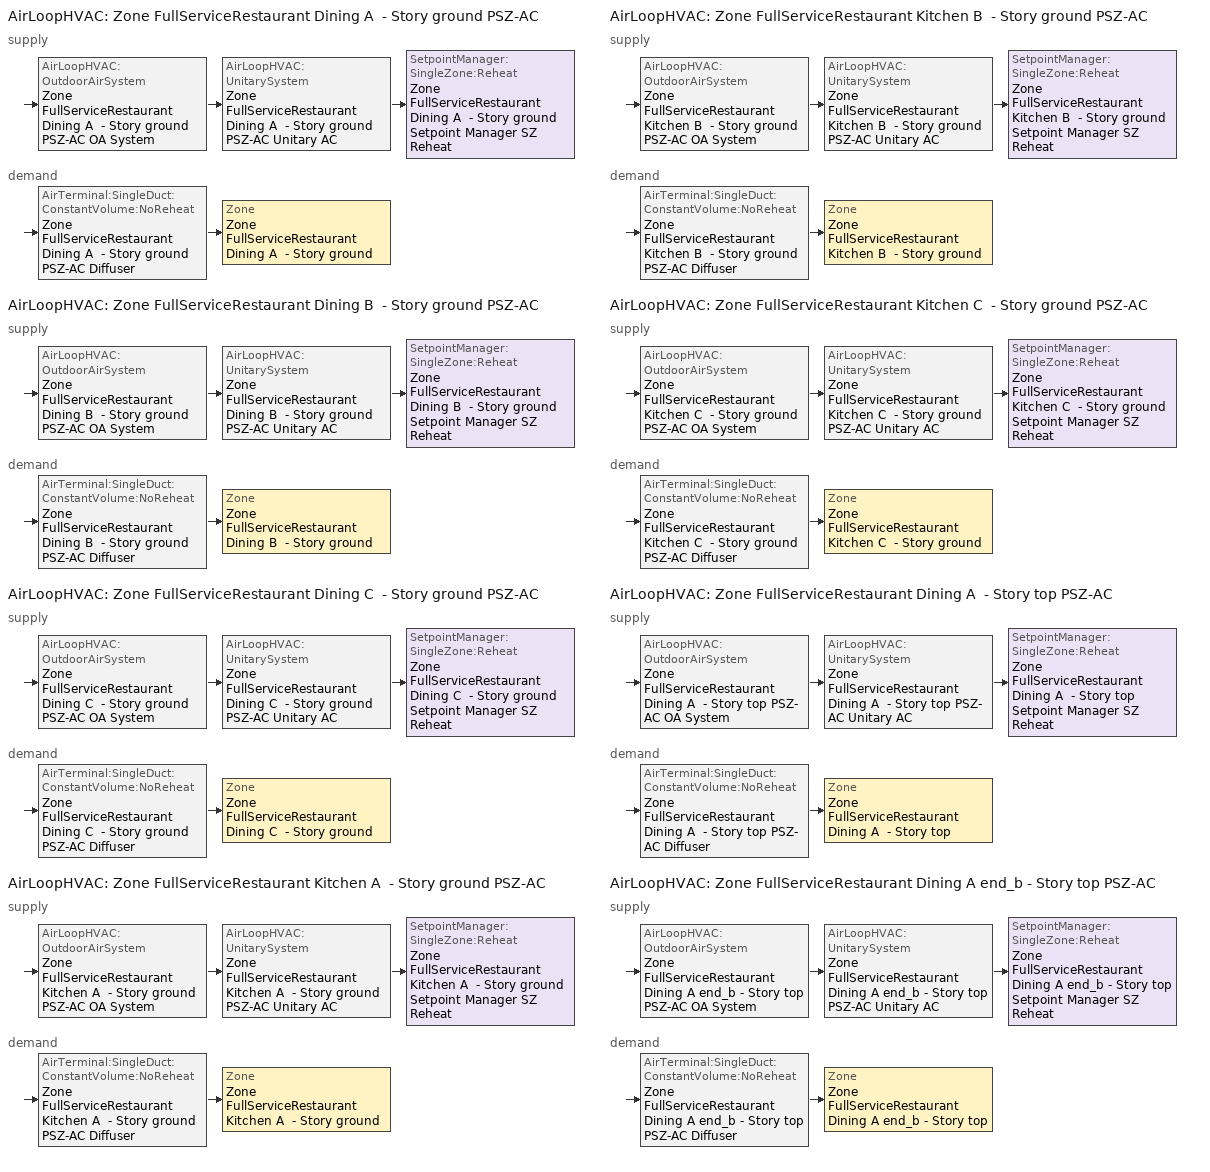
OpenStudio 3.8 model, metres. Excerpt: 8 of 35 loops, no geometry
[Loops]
AirLoopHVAC 'Zone FullServiceRestaurant Dining A  - Story ground PSZ-AC'
 supply: AirLoopHVAC:OutdoorAirSystem 'Zone FullServiceRestaurant Dining A  - Story ground PSZ-AC OA System' > AirLoopHVAC:UnitarySystem 'Zone FullServiceRestaurant Dining A  - Story ground PSZ-AC Unitary AC' > SetpointManager:SingleZone:Reheat 'Zone FullServiceRestaurant Dining A  - Story ground Setpoint Manager SZ Reheat'
 demand: AirTerminal:SingleDuct:ConstantVolume:NoReheat 'Zone FullServiceRestaurant Dining A  - Story ground PSZ-AC Diffuser' > Zone 'Zone FullServiceRestaurant Dining A  - Story ground'
AirLoopHVAC 'Zone FullServiceRestaurant Dining B  - Story ground PSZ-AC'
 supply: AirLoopHVAC:OutdoorAirSystem 'Zone FullServiceRestaurant Dining B  - Story ground PSZ-AC OA System' > AirLoopHVAC:UnitarySystem 'Zone FullServiceRestaurant Dining B  - Story ground PSZ-AC Unitary AC' > SetpointManager:SingleZone:Reheat 'Zone FullServiceRestaurant Dining B  - Story ground Setpoint Manager SZ Reheat'
 demand: AirTerminal:SingleDuct:ConstantVolume:NoReheat 'Zone FullServiceRestaurant Dining B  - Story ground PSZ-AC Diffuser' > Zone 'Zone FullServiceRestaurant Dining B  - Story ground'
AirLoopHVAC 'Zone FullServiceRestaurant Dining C  - Story ground PSZ-AC'
 supply: AirLoopHVAC:OutdoorAirSystem 'Zone FullServiceRestaurant Dining C  - Story ground PSZ-AC OA System' > AirLoopHVAC:UnitarySystem 'Zone FullServiceRestaurant Dining C  - Story ground PSZ-AC Unitary AC' > SetpointManager:SingleZone:Reheat 'Zone FullServiceRestaurant Dining C  - Story ground Setpoint Manager SZ Reheat'
 demand: AirTerminal:SingleDuct:ConstantVolume:NoReheat 'Zone FullServiceRestaurant Dining C  - Story ground PSZ-AC Diffuser' > Zone 'Zone FullServiceRestaurant Dining C  - Story ground'
AirLoopHVAC 'Zone FullServiceRestaurant Kitchen A  - Story ground PSZ-AC'
 supply: AirLoopHVAC:OutdoorAirSystem 'Zone FullServiceRestaurant Kitchen A  - Story ground PSZ-AC OA System' > AirLoopHVAC:UnitarySystem 'Zone FullServiceRestaurant Kitchen A  - Story ground PSZ-AC Unitary AC' > SetpointManager:SingleZone:Reheat 'Zone FullServiceRestaurant Kitchen A  - Story ground Setpoint Manager SZ Reheat'
 demand: AirTerminal:SingleDuct:ConstantVolume:NoReheat 'Zone FullServiceRestaurant Kitchen A  - Story ground PSZ-AC Diffuser' > Zone 'Zone FullServiceRestaurant Kitchen A  - Story ground'
AirLoopHVAC 'Zone FullServiceRestaurant Kitchen B  - Story ground PSZ-AC'
 supply: AirLoopHVAC:OutdoorAirSystem 'Zone FullServiceRestaurant Kitchen B  - Story ground PSZ-AC OA System' > AirLoopHVAC:UnitarySystem 'Zone FullServiceRestaurant Kitchen B  - Story ground PSZ-AC Unitary AC' > SetpointManager:SingleZone:Reheat 'Zone FullServiceRestaurant Kitchen B  - Story ground Setpoint Manager SZ Reheat'
 demand: AirTerminal:SingleDuct:ConstantVolume:NoReheat 'Zone FullServiceRestaurant Kitchen B  - Story ground PSZ-AC Diffuser' > Zone 'Zone FullServiceRestaurant Kitchen B  - Story ground'
AirLoopHVAC 'Zone FullServiceRestaurant Kitchen C  - Story ground PSZ-AC'
 supply: AirLoopHVAC:OutdoorAirSystem 'Zone FullServiceRestaurant Kitchen C  - Story ground PSZ-AC OA System' > AirLoopHVAC:UnitarySystem 'Zone FullServiceRestaurant Kitchen C  - Story ground PSZ-AC Unitary AC' > SetpointManager:SingleZone:Reheat 'Zone FullServiceRestaurant Kitchen C  - Story ground Setpoint Manager SZ Reheat'
 demand: AirTerminal:SingleDuct:ConstantVolume:NoReheat 'Zone FullServiceRestaurant Kitchen C  - Story ground PSZ-AC Diffuser' > Zone 'Zone FullServiceRestaurant Kitchen C  - Story ground'
AirLoopHVAC 'Zone FullServiceRestaurant Dining A  - Story top PSZ-AC'
 supply: AirLoopHVAC:OutdoorAirSystem 'Zone FullServiceRestaurant Dining A  - Story top PSZ-AC OA System' > AirLoopHVAC:UnitarySystem 'Zone FullServiceRestaurant Dining A  - Story top PSZ-AC Unitary AC' > SetpointManager:SingleZone:Reheat 'Zone FullServiceRestaurant Dining A  - Story top Setpoint Manager SZ Reheat'
 demand: AirTerminal:SingleDuct:ConstantVolume:NoReheat 'Zone FullServiceRestaurant Dining A  - Story top PSZ-AC Diffuser' > Zone 'Zone FullServiceRestaurant Dining A  - Story top'
AirLoopHVAC 'Zone FullServiceRestaurant Dining A end_b - Story top PSZ-AC'
 supply: AirLoopHVAC:OutdoorAirSystem 'Zone FullServiceRestaurant Dining A end_b - Story top PSZ-AC OA System' > AirLoopHVAC:UnitarySystem 'Zone FullServiceRestaurant Dining A end_b - Story top PSZ-AC Unitary AC' > SetpointManager:SingleZone:Reheat 'Zone FullServiceRestaurant Dining A end_b - Story top Setpoint Manager SZ Reheat'
 demand: AirTerminal:SingleDuct:ConstantVolume:NoReheat 'Zone FullServiceRestaurant Dining A end_b - Story top PSZ-AC Diffuser' > Zone 'Zone FullServiceRestaurant Dining A end_b - Story top'
[Sizing:Zone] Zone Cooling Design Supply Air Temperature Input Method=SupplyAirTemperature; Zone Cooling Design Supply Air Temperature {C}=12.7778; Zone Cooling Design Supply Air Temperature Difference {deltaC}=11.11; Zone Heating Design Supply Air Temperature Input Method=SupplyAirTemperature; Zone Heating Design Supply Air Temperature {C}=50; Zone Heating Design Supply Air Temperature Difference {deltaC}=11.11; Zone Cooling Design Supply Air Humidity Ratio {kg-H2O/kg-air}=0.0085; Zone Heating Design Supply Air Humidity Ratio {kg-H2O/kg-air}=0.008; Cooling Design Air Flow Method=DesignDay; Heating Design Air Flow Method=DesignDay; Account for Dedicated Outdoor Air System=No; Dedicated Outdoor Air System Control Strategy=NeutralSupplyAir; Dedicated Outdoor Air Low Setpoint Temperature for Design {C}=autosize; Dedicated Outdoor Air High Setpoint Temperature for Design {C}=autosize; Zone Load Sizing Method=Sensible Load Only No Latent Load; Zone Latent Cooling Design Supply Air Humidity Ratio Input Method=HumidityRatioDifference; Zone Cooling Design Supply Air Humidity Ratio Difference {kgWater/kgDryAir}=0.005; Zone Latent Heating Design Supply Air Humidity Ratio Input Method=HumidityRatioDifference; Zone Humidification Design Supply Air Humidity Ratio Difference {kgWater/kgDryAir}=0.005
Zone FullServiceRestaurant Dining A  - Story ground; Zone FullServiceRestaurant Dining B  - Story ground; Zone FullServiceRestaurant Dining C  - Story ground; Zone FullServiceRestaurant Kitchen A  - Story ground; Zone FullServiceRestaurant Kitchen B  - Story ground; Zone FullServiceRestaurant Kitchen C  - Story ground; Zone FullServiceRestaurant Dining A  - Story top; Zone FullServiceRestaurant Dining A end_b - Story top
[Zone equipment]
Zone FullServiceRestaurant Dining A  - Story ground: Zone FullServiceRestaurant Kitchen A  - Story ground Transfer Air Source, Zone FullServiceRestaurant Dining A  - Story ground PSZ-AC Diffuser
Zone FullServiceRestaurant Dining B  - Story ground: Zone FullServiceRestaurant Kitchen B  - Story ground Transfer Air Source, Zone FullServiceRestaurant Dining B  - Story ground PSZ-AC Diffuser
Zone FullServiceRestaurant Dining C  - Story ground: Zone FullServiceRestaurant Kitchen C  - Story ground Transfer Air Source, Zone FullServiceRestaurant Dining C  - Story ground PSZ-AC Diffuser
Zone FullServiceRestaurant Kitchen A  - Story ground: Zone FullServiceRestaurant Kitchen A  - Story ground Exhaust Fan, Zone FullServiceRestaurant Kitchen A  - Story ground PSZ-AC Diffuser
Zone FullServiceRestaurant Kitchen B  - Story ground: Zone FullServiceRestaurant Kitchen B  - Story ground Exhaust Fan, Zone FullServiceRestaurant Kitchen B  - Story ground PSZ-AC Diffuser
Zone FullServiceRestaurant Kitchen C  - Story ground: Zone FullServiceRestaurant Kitchen C  - Story ground Exhaust Fan, Zone FullServiceRestaurant Kitchen C  - Story ground PSZ-AC Diffuser
Zone FullServiceRestaurant Dining A  - Story top: Zone FullServiceRestaurant Dining A  - Story top PSZ-AC Diffuser
Zone FullServiceRestaurant Dining A end_b - Story top: Zone FullServiceRestaurant Dining A end_b - Story top PSZ-AC Diffuser
[Fan:ZoneExhaust] Availability Schedule=RestaurantSitDown Kitchen_Exhaust_SCH; Fan Total Efficiency=0.0660786; Pressure Rise {Pa}=124.544; System Availability Manager Coupling Mode=Decoupled
Name | Maximum Flow Rate {m3/s} | Flow Fraction Schedule | Balanced Exhaust Fraction Schedule
Zone FullServiceRestaurant Kitchen A  - Story ground Exhaust Fan; Zone FullServiceRestaurant Kitchen C  - Story ground Exhaust Fan | 0.536497 | RestaurantSitDown Kitchen_Exhaust_SCH | RestaurantSitDown Kitchen Exhaust Fan Balanced Exhaust Fraction Schedule
Zone FullServiceRestaurant Kitchen A  - Story ground Transfer Air Source; Zone FullServiceRestaurant Kitchen C  - Story ground Transfer Air Source | 0.500933
Zone FullServiceRestaurant Kitchen B  - Story ground Exhaust Fan | 3.65847 | RestaurantSitDown Kitchen_Exhaust_SCH | RestaurantSitDown Kitchen Exhaust Fan Balanced Exhaust Fraction Schedule
Zone FullServiceRestaurant Kitchen B  - Story ground Transfer Air Source | 3.41595
[AirLoopHVAC] Design Return Air Flow Fraction of Supply Air Flow=1
Name | Availability Schedule | Design Supply Air Flow Rate {m3/s}
Zone FullServiceRestaurant Dining A  - Story ground PSZ-AC | Zone FullServiceRestaurant Dining A  - Story ground PSZ-AC Occ Sch | 1.07169
Zone FullServiceRestaurant Dining B  - Story ground PSZ-AC | Zone FullServiceRestaurant Dining B  - Story ground PSZ-AC Occ Sch | 5.8327
Zone FullServiceRestaurant Dining C  - Story ground PSZ-AC | Zone FullServiceRestaurant Dining C  - Story ground PSZ-AC Occ Sch | 1.25101
Zone FullServiceRestaurant Kitchen A  - Story ground PSZ-AC | Zone FullServiceRestaurant Kitchen A  - Story ground PSZ-AC Occ Sch | 1.06147
Zone FullServiceRestaurant Kitchen B  - Story ground PSZ-AC | Zone FullServiceRestaurant Kitchen B  - Story ground PSZ-AC Occ Sch | 2.54744
Zone FullServiceRestaurant Kitchen C  - Story ground PSZ-AC | Zone FullServiceRestaurant Kitchen C  - Story ground PSZ-AC Occ Sch | 1.27795
Zone FullServiceRestaurant Dining A  - Story top PSZ-AC | Zone FullServiceRestaurant Dining A  - Story top PSZ-AC Occ Sch | 2.681
Zone FullServiceRestaurant Dining A end_b - Story top PSZ-AC | Zone FullServiceRestaurant Dining A end_b - Story top PSZ-AC Occ Sch | 0.315458
[Sizing:System] Type of Load to Size On=Sensible; Central Heating Maximum System Air Flow Ratio=1; Preheat Design Temperature {C}=7.22222; Preheat Design Humidity Ratio {kg-H2O/kg-Air}=0.008; Precool Design Temperature {C}=12.7778; Precool Design Humidity Ratio {kg-H2O/kg-Air}=0.008; Central Cooling Design Supply Air Temperature {C}=12.7778; Central Heating Design Supply Air Temperature {C}=50; Sizing Option=Coincident; 100% Outdoor Air in Cooling=No; 100% Outdoor Air in Heating=No; Central Cooling Design Supply Air Humidity Ratio {kg-H2O/kg-Air}=0.0085; Central Heating Design Supply Air Humidity Ratio {kg-H2O/kg-Air}=0.008; Cooling Design Air Flow Method=DesignDay; Heating Design Air Flow Method=DesignDay; System Outdoor Air Method=ZoneSum; Zone Maximum Outdoor Air Fraction=1; Cooling Supply Air Flow Rate Per Floor Area {m3/s-m2}=0.00996765; Cooling Fraction of Autosized Cooling Supply Air Flow Rate=1; Cooling Supply Air Flow Rate Per Unit Cooling Capacity {m3/s-W}=3.94755e-05; Heating Supply Air Flow Rate Per Floor Area {m3/s-m2}=0.00996765; Heating Fraction of Autosized Heating Supply Air Flow Rate=1; Heating Fraction of Autosized Cooling Supply Air Flow Rate=1; Heating Supply Air Flow Rate Per Unit Heating Capacity {m3/s-W}=3.15882e-05; Cooling Design Capacity Method=CoolingDesignCapacity; Cooling Design Capacity Per Floor Area {W/m2}=234.7; Fraction of Autosized Cooling Design Capacity=1; Heating Design Capacity Method=HeatingDesignCapacity; Heating Design Capacity Per Floor Area {W/m2}=157; Fraction of Autosized Heating Design Capacity=1; Central Cooling Capacity Control Method=OnOff; Occupant Diversity=1
Name | Design Outdoor Air Flow Rate {m3/s} | Cooling Design Capacity {W} | Heating Design Capacity {W}
Zone FullServiceRestaurant Dining A  - Story ground PSZ-AC | 1.07169 | 10392.85 | 68466.58
Zone FullServiceRestaurant Dining B  - Story ground PSZ-AC | 5.8327 | 70683.21 | 466885.3
Zone FullServiceRestaurant Dining C  - Story ground PSZ-AC | 1.25101 | 15031.85 | 68466.58
Zone FullServiceRestaurant Kitchen A  - Story ground PSZ-AC | 1.06147 | 11393.67 | 28834.19
Zone FullServiceRestaurant Kitchen B  - Story ground PSZ-AC | 2.54744 | 30892.63 | 196625
Zone FullServiceRestaurant Kitchen C  - Story ground PSZ-AC | 1.27795 | 15862.34 | 28834.19
Zone FullServiceRestaurant Dining A  - Story top PSZ-AC | 2.681 | 25120.37 | 139285
Zone FullServiceRestaurant Dining A end_b - Story top PSZ-AC | 0.315458 | 3611.02 | 11389.94
[SetpointManager:SingleZone:Reheat] Minimum Supply Air Temperature {C}=12.7778; Maximum Supply Air Temperature {C}=50
Name | Control Zone | Setpoint Node or NodeList
Zone FullServiceRestaurant Dining A  - Story ground Setpoint Manager SZ Reheat | Zone FullServiceRestaurant Dining A  - Story ground | Zone FullServiceRestaurant Dining A  - Story ground PSZ-AC Supply Outlet Node
Zone FullServiceRestaurant Dining B  - Story ground Setpoint Manager SZ Reheat | Zone FullServiceRestaurant Dining B  - Story ground | Zone FullServiceRestaurant Dining B  - Story ground PSZ-AC Supply Outlet Node
Zone FullServiceRestaurant Dining C  - Story ground Setpoint Manager SZ Reheat | Zone FullServiceRestaurant Dining C  - Story ground | Zone FullServiceRestaurant Dining C  - Story ground PSZ-AC Supply Outlet Node
Zone FullServiceRestaurant Kitchen A  - Story ground Setpoint Manager SZ Reheat | Zone FullServiceRestaurant Kitchen A  - Story ground | Zone FullServiceRestaurant Kitchen A  - Story ground PSZ-AC Supply Outlet Node
Zone FullServiceRestaurant Kitchen B  - Story ground Setpoint Manager SZ Reheat | Zone FullServiceRestaurant Kitchen B  - Story ground | Zone FullServiceRestaurant Kitchen B  - Story ground PSZ-AC Supply Outlet Node
Zone FullServiceRestaurant Kitchen C  - Story ground Setpoint Manager SZ Reheat | Zone FullServiceRestaurant Kitchen C  - Story ground | Zone FullServiceRestaurant Kitchen C  - Story ground PSZ-AC Supply Outlet Node
Zone FullServiceRestaurant Dining A  - Story top Setpoint Manager SZ Reheat | Zone FullServiceRestaurant Dining A  - Story top | Zone FullServiceRestaurant Dining A  - Story top PSZ-AC Supply Outlet Node
Zone FullServiceRestaurant Dining A end_b - Story top Setpoint Manager SZ Reheat | Zone FullServiceRestaurant Dining A end_b - Story top | Zone FullServiceRestaurant Dining A end_b - Story top PSZ-AC Supply Outlet Node
[Coil:Heating:Gas] Availability Schedule=Always On Discrete; Gas Burner Efficiency=0.8; On Cycle Parasitic Electric Load {W}=0; Off Cycle Parasitic Gas Load {W}=0
Name | Nominal Capacity {W}
Zone FullServiceRestaurant Dining A  - Story ground PSZ-AC Gas Htg Coil 290kBtu/hr 0.8 Thermal Eff | 76461.9
Zone FullServiceRestaurant Dining B  - Story ground PSZ-AC Gas Htg Coil 2156kBtu/hr 0.8 Thermal Eff | 466885
Zone FullServiceRestaurant Dining C  - Story ground PSZ-AC Gas Htg Coil 316kBtu/hr 0.8 Thermal Eff | 83088.9
Zone FullServiceRestaurant Kitchen A  - Story ground PSZ-AC Gas Htg Coil 299kBtu/hr 0.8 Thermal Eff | 54748.6
Zone FullServiceRestaurant Kitchen B  - Story ground PSZ-AC Gas Htg Coil 2856kBtu/hr 0.8 Thermal Eff | 202129
Zone FullServiceRestaurant Kitchen C  - Story ground PSZ-AC Gas Htg Coil 334kBtu/hr 0.8 Thermal Eff | 62748.3
Zone FullServiceRestaurant Dining A  - Story top PSZ-AC Gas Htg Coil 628kBtu/hr 0.8 Thermal Eff | 174070
Zone FullServiceRestaurant Dining A end_b - Story top PSZ-AC Gas Htg Coil 62kBtu/hr 0.8 Thermal Eff | 17792.6
[Coil:Heating:Electric] Availability Schedule=Always Off Discrete; Efficiency=1; Nominal Capacity {W}=0
Zone FullServiceRestaurant Dining A  - Story ground PSZ-AC No Heat; Zone FullServiceRestaurant Dining B  - Story ground PSZ-AC No Heat; Zone FullServiceRestaurant Dining C  - Story ground PSZ-AC No Heat; Zone FullServiceRestaurant Kitchen A  - Story ground PSZ-AC No Heat; Zone FullServiceRestaurant Kitchen B  - Story ground PSZ-AC No Heat; Zone FullServiceRestaurant Kitchen C  - Story ground PSZ-AC No Heat; Zone FullServiceRestaurant Dining A  - Story top PSZ-AC No Heat; Zone FullServiceRestaurant Dining A end_b - Story top PSZ-AC No Heat
[Coil:Cooling:DX:SingleSpeed] Availability Schedule=Always On Discrete; Rated Sensible Heat Ratio=0.800655; Rated Evaporator Fan Power Per Volume Flow Rate 2017 {W/(m3/s)}=773.3; Rated Evaporator Fan Power Per Volume Flow Rate 2023 {W/(m3/s)}=934.4; Total Cooling Capacity Function of Temperature Curve=DOE Ref DX Clg Coil Cool-Cap-fT; Total Cooling Capacity Function of Flow Fraction Curve=DOE Ref DX Clg Coil Cool-CAP-fFlow; Energy Input Ratio Function of Temperature Curve=DOE Ref DX Clg Coil Cool-EIR-fT; Energy Input Ratio Function of Flow Fraction Curve=DOE Ref DX Clg Coil Cool-EIR-fFlow; Part Load Fraction Correlation Curve=DOE Ref DX Clg Coil Cool-PLF-fPLR; Minimum Outdoor Dry-Bulb Temperature for Compressor Operation {C}=-25; Nominal Time for Condensate Removal to Begin {s}=0; Ratio of Initial Moisture Evaporation Rate and Steady State Latent Capacity=0; Maximum Cycling Rate {cycles/hr}=0; Latent Capacity Time Constant {s}=0; Condenser Type=AirCooled; Evaporative Condenser Effectiveness=0.9; Evaporative Condenser Air Flow Rate {m3/s}=autosize; Evaporative Condenser Pump Rated Power Consumption {W}=autosize; Crankcase Heater Capacity {W}=0; Maximum Outdoor Dry-Bulb Temperature for Crankcase Heater Operation {C}=10; Basin Heater Capacity {W/K}=0; Basin Heater Setpoint Temperature {C}=2
Name | Rated Total Cooling Capacity {W} | Rated COP {W/W} | Rated Air Flow Rate {m3/s}
Zone FullServiceRestaurant Dining A  - Story ground PSZ-AC 1spd DX AC Clg Coil 75kBtu/hr 8.9EER | 17740.3 | 3.10038 | 1.07169
Zone FullServiceRestaurant Dining B  - Story ground PSZ-AC 1spd DX AC Clg Coil 483kBtu/hr 8.5EER | 96551.9 | 2.96716 | 5.8327
Zone FullServiceRestaurant Dining C  - Story ground PSZ-AC 1spd DX AC Clg Coil 87kBtu/hr 8.9EER | 20708.7 | 3.10038 | 1.25101
Zone FullServiceRestaurant Kitchen A  - Story ground PSZ-AC 1spd DX AC Clg Coil 125kBtu/hr 8.9EER | 17571.1 | 3.10038 | 1.06147
Zone FullServiceRestaurant Kitchen B  - Story ground PSZ-AC 1spd DX AC Clg Coil 926kBtu/hr 8.2EER | 42169.2 | 2.86725 | 2.54744
Zone FullServiceRestaurant Kitchen C  - Story ground PSZ-AC 1spd DX AC Clg Coil 150kBtu/hr 8.5EER | 21154.6 | 2.96716 | 1.27795
Zone FullServiceRestaurant Dining A  - Story top PSZ-AC 1spd DX AC Clg Coil 170kBtu/hr 8.5EER | 44380 | 2.96716 | 2.681
Zone FullServiceRestaurant Dining A end_b - Story top PSZ-AC 1spd DX AC Clg Coil 19kBtu/hr 9.7SEER | 5221.94 | 2.967036 | 0.315458
[Fan:OnOff] Availability Schedule=Always On Discrete; Motor In Airstream Fraction=1
Name | Fan Total Efficiency | Pressure Rise {Pa} | Maximum Flow Rate {m3/s} | Motor Efficiency | Fan Power Ratio Function of Speed Ratio Curve | Fan Efficiency Ratio Function of Speed Ratio Curve
Zone FullServiceRestaurant Dining A  - Story ground PSZ-AC Fan | 0.546 | 622.722 | 1.07169 | 0.84 | Fan On Off Power Curve | Fan On Off Efficiency Curve
Zone FullServiceRestaurant Dining B  - Story ground PSZ-AC Fan | 0.5915 | 1110.94 | 5.8327 | 0.91 | Fan On Off Power Curve 1 | Fan On Off Efficiency Curve 1
Zone FullServiceRestaurant Dining C  - Story ground PSZ-AC Fan | 0.546 | 622.722 | 1.25101 | 0.84 | Fan On Off Power Curve 2 | Fan On Off Efficiency Curve 2
Zone FullServiceRestaurant Kitchen A  - Story ground PSZ-AC Fan | 0.56875 | 622.722 | 1.06147 | 0.875 | Fan On Off Power Curve 3 | Fan On Off Efficiency Curve 3
Zone FullServiceRestaurant Kitchen B  - Story ground PSZ-AC Fan | 0.6006 | 1018.77 | 2.54744 | 0.924 | Fan On Off Power Curve 4 | Fan On Off Efficiency Curve 4
Zone FullServiceRestaurant Kitchen C  - Story ground PSZ-AC Fan | 0.56875 | 622.722 | 1.27795 | 0.875 | Fan On Off Power Curve 5 | Fan On Off Efficiency Curve 5
Zone FullServiceRestaurant Dining A  - Story top PSZ-AC Fan | 0.56875 | 622.722 | 2.681 | 0.875 | Fan On Off Power Curve 6 | Fan On Off Efficiency Curve 6
Zone FullServiceRestaurant Dining A end_b - Story top PSZ-AC Fan | 0.53625 | 622.722 | 0.315458 | 0.825 | Fan On Off Power Curve 7 | Fan On Off Efficiency Curve 7
[AirLoopHVAC:UnitarySystem] Control Type=Load; Dehumidification Control Type=None; Availability Schedule=Always On Discrete; Fan Placement=DrawThrough; DX Heating Coil Sizing Ratio=1; Use DOAS DX Cooling Coil=No; DOAS DX Cooling Coil Leaving Minimum Air Temperature {C}=2; Latent Load Control=SensibleOnlyLoadControl; Supply Air Flow Rate Method During Cooling Operation=SupplyAirFlowRate; Supply Air Flow Rate Method During Heating Operation=SupplyAirFlowRate; Supply Air Flow Rate Method When No Cooling or Heating is Required=None; No Load Supply Air Flow Rate Control Set To Low Speed=Yes; Maximum Supply Air Temperature {C}=50; Maximum Outdoor Dry-Bulb Temperature for Supplemental Heater Operation {C}=21; Ancilliary On-Cycle Electric Power {W}=0; Ancilliary Off-Cycle Electric Power {W}=0
Name | Controlling Zone or Thermostat Location | Supply Fan | Supply Air Fan Operating Mode Schedule | Heating Coil | Cooling Coil | Supplemental Heating Coil | Supply Air Flow Rate During Cooling Operation {m3/s} | Supply Air Flow Rate During Heating Operation {m3/s}
Zone FullServiceRestaurant Dining A  - Story ground PSZ-AC Unitary AC | Zone FullServiceRestaurant Dining A  - Story ground | Zone FullServiceRestaurant Dining A  - Story ground PSZ-AC Fan | Zone FullServiceRestaurant Dining A  - Story ground PSZ-AC_night_fancycle_schedule | Zone FullServiceRestaurant Dining A  - Story ground PSZ-AC Gas Htg Coil 290kBtu/hr 0.8 Thermal Eff | Zone FullServiceRestaurant Dining A  - Story ground PSZ-AC 1spd DX AC Clg Coil 75kBtu/hr 8.9EER | Zone FullServiceRestaurant Dining A  - Story ground PSZ-AC No Heat | 1.07169 | 1.07169
Zone FullServiceRestaurant Dining B  - Story ground PSZ-AC Unitary AC | Zone FullServiceRestaurant Dining B  - Story ground | Zone FullServiceRestaurant Dining B  - Story ground PSZ-AC Fan | Zone FullServiceRestaurant Dining B  - Story ground PSZ-AC_night_fancycle_schedule | Zone FullServiceRestaurant Dining B  - Story ground PSZ-AC Gas Htg Coil 2156kBtu/hr 0.8 Thermal Eff | Zone FullServiceRestaurant Dining B  - Story ground PSZ-AC 1spd DX AC Clg Coil 483kBtu/hr 8.5EER | Zone FullServiceRestaurant Dining B  - Story ground PSZ-AC No Heat | 5.8327 | 5.8327
Zone FullServiceRestaurant Dining C  - Story ground PSZ-AC Unitary AC | Zone FullServiceRestaurant Dining C  - Story ground | Zone FullServiceRestaurant Dining C  - Story ground PSZ-AC Fan | Zone FullServiceRestaurant Dining C  - Story ground PSZ-AC_night_fancycle_schedule | Zone FullServiceRestaurant Dining C  - Story ground PSZ-AC Gas Htg Coil 316kBtu/hr 0.8 Thermal Eff | Zone FullServiceRestaurant Dining C  - Story ground PSZ-AC 1spd DX AC Clg Coil 87kBtu/hr 8.9EER | Zone FullServiceRestaurant Dining C  - Story ground PSZ-AC No Heat | 1.25101 | 1.25101
Zone FullServiceRestaurant Kitchen A  - Story ground PSZ-AC Unitary AC | Zone FullServiceRestaurant Kitchen A  - Story ground | Zone FullServiceRestaurant Kitchen A  - Story ground PSZ-AC Fan | Zone FullServiceRestaurant Kitchen A  - Story ground PSZ-AC_night_fancycle_schedule | Zone FullServiceRestaurant Kitchen A  - Story ground PSZ-AC Gas Htg Coil 299kBtu/hr 0.8 Thermal Eff | Zone FullServiceRestaurant Kitchen A  - Story ground PSZ-AC 1spd DX AC Clg Coil 125kBtu/hr 8.9EER | Zone FullServiceRestaurant Kitchen A  - Story ground PSZ-AC No Heat | 1.06147 | 1.06147
Zone FullServiceRestaurant Kitchen B  - Story ground PSZ-AC Unitary AC | Zone FullServiceRestaurant Kitchen B  - Story ground | Zone FullServiceRestaurant Kitchen B  - Story ground PSZ-AC Fan | Zone FullServiceRestaurant Kitchen B  - Story ground PSZ-AC_night_fancycle_schedule | Zone FullServiceRestaurant Kitchen B  - Story ground PSZ-AC Gas Htg Coil 2856kBtu/hr 0.8 Thermal Eff | Zone FullServiceRestaurant Kitchen B  - Story ground PSZ-AC 1spd DX AC Clg Coil 926kBtu/hr 8.2EER | Zone FullServiceRestaurant Kitchen B  - Story ground PSZ-AC No Heat | 2.54744 | 2.54744
Zone FullServiceRestaurant Kitchen C  - Story ground PSZ-AC Unitary AC | Zone FullServiceRestaurant Kitchen C  - Story ground | Zone FullServiceRestaurant Kitchen C  - Story ground PSZ-AC Fan | Zone FullServiceRestaurant Kitchen C  - Story ground PSZ-AC_night_fancycle_schedule | Zone FullServiceRestaurant Kitchen C  - Story ground PSZ-AC Gas Htg Coil 334kBtu/hr 0.8 Thermal Eff | Zone FullServiceRestaurant Kitchen C  - Story ground PSZ-AC 1spd DX AC Clg Coil 150kBtu/hr 8.5EER | Zone FullServiceRestaurant Kitchen C  - Story ground PSZ-AC No Heat | 1.27795 | 1.27795
Zone FullServiceRestaurant Dining A  - Story top PSZ-AC Unitary AC | Zone FullServiceRestaurant Dining A  - Story top | Zone FullServiceRestaurant Dining A  - Story top PSZ-AC Fan | Zone FullServiceRestaurant Dining A  - Story top PSZ-AC_night_fancycle_schedule | Zone FullServiceRestaurant Dining A  - Story top PSZ-AC Gas Htg Coil 628kBtu/hr 0.8 Thermal Eff | Zone FullServiceRestaurant Dining A  - Story top PSZ-AC 1spd DX AC Clg Coil 170kBtu/hr 8.5EER | Zone FullServiceRestaurant Dining A  - Story top PSZ-AC No Heat | 2.681 | 2.681
Zone FullServiceRestaurant Dining A end_b - Story top PSZ-AC Unitary AC | Zone FullServiceRestaurant Dining A end_b - Story top | Zone FullServiceRestaurant Dining A end_b - Story top PSZ-AC Fan | Zone FullServiceRestaurant Dining A end_b - Story top PSZ-AC_night_fancycle_schedule | Zone FullServiceRestaurant Dining A end_b - Story top PSZ-AC Gas Htg Coil 62kBtu/hr 0.8 Thermal Eff | Zone FullServiceRestaurant Dining A end_b - Story top PSZ-AC 1spd DX AC Clg Coil 19kBtu/hr 9.7SEER | Zone FullServiceRestaurant Dining A end_b - Story top PSZ-AC No Heat | 0.315458 | 0.315458
[Controller:OutdoorAir] Economizer Control Action Type=ModulateFlow; Lockout Type=LockoutWithCompressor; Minimum Limit Type=FixedMinimum; High Humidity Control=No; Heat Recovery Bypass Control Type=BypassWhenWithinEconomizerLimits; Economizer Operation Staging=InterlockedWithMechanicalCooling
Name | Minimum Outdoor Air Flow Rate {m3/s} | Maximum Outdoor Air Flow Rate {m3/s} | Economizer Control Type | Economizer Maximum Limit Dry-Bulb Temperature {C} | Economizer Maximum Limit Enthalpy {J/kg} | Minimum Outdoor Air Schedule | Controller Mechanical Ventilation
Zone FullServiceRestaurant Dining A  - Story ground PSZ-AC OA System Controller | 0.855339 | 1.07169 | NoEconomizer | 28 | 64000 | Zone FullServiceRestaurant Dining A  - Story ground PSZ-AC_night_ventcycle_schedule | Controller Mechanical Ventilation 1
Zone FullServiceRestaurant Dining B  - Story ground PSZ-AC OA System Controller | 5.8327 | 5.8327 | FixedDryBulb | 10.88 |  | Zone FullServiceRestaurant Dining B  - Story ground PSZ-AC_night_ventcycle_schedule | Controller Mechanical Ventilation 2
Zone FullServiceRestaurant Dining C  - Story ground PSZ-AC OA System Controller | 0.855339 | 1.25101 | NoEconomizer | 28 | 64000 | Zone FullServiceRestaurant Dining C  - Story ground PSZ-AC_night_ventcycle_schedule | Controller Mechanical Ventilation 3
Zone FullServiceRestaurant Kitchen A  - Story ground PSZ-AC OA System Controller | 0.36022 | 1.06147 | NoEconomizer | 28 | 64000 | Zone FullServiceRestaurant Kitchen A  - Story ground PSZ-AC_night_ventcycle_schedule | Controller Mechanical Ventilation 4
Zone FullServiceRestaurant Kitchen B  - Story ground PSZ-AC OA System Controller | 2.4564 | 2.54744 | FixedDryBulb | 10.88 |  | Zone FullServiceRestaurant Kitchen B  - Story ground PSZ-AC_night_ventcycle_schedule | Controller Mechanical Ventilation 5
Zone FullServiceRestaurant Kitchen C  - Story ground PSZ-AC OA System Controller | 0.36022 | 1.27795 | FixedDryBulb | 10.88 |  | Zone FullServiceRestaurant Kitchen C  - Story ground PSZ-AC_night_ventcycle_schedule | Controller Mechanical Ventilation 6
Zone FullServiceRestaurant Dining A  - Story top PSZ-AC OA System Controller | 1.74006 | 2.681 | FixedDryBulb | 10.88 |  | Zone FullServiceRestaurant Dining A  - Story top PSZ-AC_night_ventcycle_schedule | Controller Mechanical Ventilation 7
Zone FullServiceRestaurant Dining A end_b - Story top PSZ-AC OA System Controller | 0.142292 | 0.315458 | NoEconomizer | 28 | 64000 | Zone FullServiceRestaurant Dining A end_b - Story top PSZ-AC_night_ventcycle_schedule | Controller Mechanical Ventilation 8
[Controller:MechanicalVentilation] Availability Schedule=Always On Discrete
Controller Mechanical Ventilation 1; Controller Mechanical Ventilation 2; Controller Mechanical Ventilation 3; Controller Mechanical Ventilation 4; Controller Mechanical Ventilation 5; Controller Mechanical Ventilation 6; Controller Mechanical Ventilation 7; Controller Mechanical Ventilation 8
[AirLoopHVAC:OutdoorAirSystem]
Name | Controller
Zone FullServiceRestaurant Dining A  - Story ground PSZ-AC OA System | Zone FullServiceRestaurant Dining A  - Story ground PSZ-AC OA System Controller
Zone FullServiceRestaurant Dining B  - Story ground PSZ-AC OA System | Zone FullServiceRestaurant Dining B  - Story ground PSZ-AC OA System Controller
Zone FullServiceRestaurant Dining C  - Story ground PSZ-AC OA System | Zone FullServiceRestaurant Dining C  - Story ground PSZ-AC OA System Controller
Zone FullServiceRestaurant Kitchen A  - Story ground PSZ-AC OA System | Zone FullServiceRestaurant Kitchen A  - Story ground PSZ-AC OA System Controller
Zone FullServiceRestaurant Kitchen B  - Story ground PSZ-AC OA System | Zone FullServiceRestaurant Kitchen B  - Story ground PSZ-AC OA System Controller
Zone FullServiceRestaurant Kitchen C  - Story ground PSZ-AC OA System | Zone FullServiceRestaurant Kitchen C  - Story ground PSZ-AC OA System Controller
Zone FullServiceRestaurant Dining A  - Story top PSZ-AC OA System | Zone FullServiceRestaurant Dining A  - Story top PSZ-AC OA System Controller
Zone FullServiceRestaurant Dining A end_b - Story top PSZ-AC OA System | Zone FullServiceRestaurant Dining A end_b - Story top PSZ-AC OA System Controller
[AirTerminal:SingleDuct:ConstantVolume:NoReheat] Availability Schedule=Always On Discrete
Name | Maximum Air Flow Rate {m3/s}
Zone FullServiceRestaurant Dining A  - Story ground PSZ-AC Diffuser | 1.07169
Zone FullServiceRestaurant Dining B  - Story ground PSZ-AC Diffuser | 5.8327
Zone FullServiceRestaurant Dining C  - Story ground PSZ-AC Diffuser | 1.25101
Zone FullServiceRestaurant Kitchen A  - Story ground PSZ-AC Diffuser | 1.06147
Zone FullServiceRestaurant Kitchen B  - Story ground PSZ-AC Diffuser | 2.54744
Zone FullServiceRestaurant Kitchen C  - Story ground PSZ-AC Diffuser | 1.27795
Zone FullServiceRestaurant Dining A  - Story top PSZ-AC Diffuser | 2.681
Zone FullServiceRestaurant Dining A end_b - Story top PSZ-AC Diffuser | 0.315458
[Schedule:Ruleset]
Name | Default Day Schedule | Summer Design Day Schedule | Winter Design Day Schedule
RestaurantSitDown Kitchen_Exhaust_SCH | RestaurantSitDown Kitchen_Exhaust_SCH Default | RestaurantSitDown Kitchen_Exhaust_SCH Summer Design Day | RestaurantSitDown Kitchen_Exhaust_SCH Winter Design Day
RestaurantSitDown Kitchen Exhaust Fan Balanced Exhaust Fraction Schedule | RestaurantSitDown Kitchen Exhaust Fan Balanced Exhaust Fraction Schedule Default | RestaurantSitDown Kitchen Exhaust Fan Balanced Exhaust Fraction Schedule Summer Design Day | RestaurantSitDown Kitchen Exhaust Fan Balanced Exhaust Fraction Schedule Winter Design Day
Zone FullServiceRestaurant Dining A  - Story ground PSZ-AC Occ Sch | Zone FullServiceRestaurant Dining A  - Story ground PSZ-AC Occ Sch Default | Zone FullServiceRestaurant Dining A  - Story ground PSZ-AC Occ Sch Summer Design Day | Zone FullServiceRestaurant Dining A  - Story ground PSZ-AC Occ Sch Winter Design Day
Zone FullServiceRestaurant Dining A  - Story top PSZ-AC Occ Sch | Zone FullServiceRestaurant Dining A  - Story top PSZ-AC Occ Sch Default | Zone FullServiceRestaurant Dining A  - Story top PSZ-AC Occ Sch Summer Design Day | Zone FullServiceRestaurant Dining A  - Story top PSZ-AC Occ Sch Winter Design Day
Zone FullServiceRestaurant Dining A end_b - Story top PSZ-AC Occ Sch | Zone FullServiceRestaurant Dining A end_b - Story top PSZ-AC Occ Sch Default | Zone FullServiceRestaurant Dining A end_b - Story top PSZ-AC Occ Sch Summer Design Day | Zone FullServiceRestaurant Dining A end_b - Story top PSZ-AC Occ Sch Winter Design Day
Zone FullServiceRestaurant Dining B  - Story ground PSZ-AC Occ Sch | Zone FullServiceRestaurant Dining B  - Story ground PSZ-AC Occ Sch Default | Zone FullServiceRestaurant Dining B  - Story ground PSZ-AC Occ Sch Summer Design Day | Zone FullServiceRestaurant Dining B  - Story ground PSZ-AC Occ Sch Winter Design Day
Zone FullServiceRestaurant Dining C  - Story ground PSZ-AC Occ Sch | Zone FullServiceRestaurant Dining C  - Story ground PSZ-AC Occ Sch Default | Zone FullServiceRestaurant Dining C  - Story ground PSZ-AC Occ Sch Summer Design Day | Zone FullServiceRestaurant Dining C  - Story ground PSZ-AC Occ Sch Winter Design Day
Zone FullServiceRestaurant Kitchen A  - Story ground PSZ-AC Occ Sch | Zone FullServiceRestaurant Kitchen A  - Story ground PSZ-AC Occ Sch Default | Zone FullServiceRestaurant Kitchen A  - Story ground PSZ-AC Occ Sch Summer Design Day | Zone FullServiceRestaurant Kitchen A  - Story ground PSZ-AC Occ Sch Winter Design Day
Zone FullServiceRestaurant Kitchen B  - Story ground PSZ-AC Occ Sch | Zone FullServiceRestaurant Kitchen B  - Story ground PSZ-AC Occ Sch Default | Zone FullServiceRestaurant Kitchen B  - Story ground PSZ-AC Occ Sch Summer Design Day | Zone FullServiceRestaurant Kitchen B  - Story ground PSZ-AC Occ Sch Winter Design Day
Zone FullServiceRestaurant Kitchen C  - Story ground PSZ-AC Occ Sch | Zone FullServiceRestaurant Kitchen C  - Story ground PSZ-AC Occ Sch Default | Zone FullServiceRestaurant Kitchen C  - Story ground PSZ-AC Occ Sch Summer Design Day | Zone FullServiceRestaurant Kitchen C  - Story ground PSZ-AC Occ Sch Winter Design Day
Zone FullServiceRestaurant Dining A  - Story ground PSZ-AC_night_fancycle_schedule | Zone FullServiceRestaurant Dining A  - Story ground PSZ-AC Occ Sch Default 1 | Zone FullServiceRestaurant Dining A  - Story ground PSZ-AC Occ Sch Summer Design Day 1 | Zone FullServiceRestaurant Dining A  - Story ground PSZ-AC Occ Sch Winter Design Day 1
Zone FullServiceRestaurant Dining A  - Story top PSZ-AC_night_fancycle_schedule | Zone FullServiceRestaurant Dining A  - Story top PSZ-AC Occ Sch Default 1 | Zone FullServiceRestaurant Dining A  - Story top PSZ-AC Occ Sch Summer Design Day 1 | Zone FullServiceRestaurant Dining A  - Story top PSZ-AC Occ Sch Winter Design Day 1
Zone FullServiceRestaurant Dining A end_b - Story top PSZ-AC_night_fancycle_schedule | Zone FullServiceRestaurant Dining A end_b - Story top PSZ-AC Occ Sch Default 1 | Zone FullServiceRestaurant Dining A end_b - Story top PSZ-AC Occ Sch Summer Design Day 1 | Zone FullServiceRestaurant Dining A end_b - Story top PSZ-AC Occ Sch Winter Design Day 1
Zone FullServiceRestaurant Dining B  - Story ground PSZ-AC_night_fancycle_schedule | Zone FullServiceRestaurant Dining B  - Story ground PSZ-AC Occ Sch Default 1 | Zone FullServiceRestaurant Dining B  - Story ground PSZ-AC Occ Sch Summer Design Day 1 | Zone FullServiceRestaurant Dining B  - Story ground PSZ-AC Occ Sch Winter Design Day 1
Zone FullServiceRestaurant Dining C  - Story ground PSZ-AC_night_fancycle_schedule | Zone FullServiceRestaurant Dining C  - Story ground PSZ-AC Occ Sch Default 1 | Zone FullServiceRestaurant Dining C  - Story ground PSZ-AC Occ Sch Summer Design Day 1 | Zone FullServiceRestaurant Dining C  - Story ground PSZ-AC Occ Sch Winter Design Day 1
Zone FullServiceRestaurant Kitchen A  - Story ground PSZ-AC_night_fancycle_schedule | Zone FullServiceRestaurant Kitchen A  - Story ground PSZ-AC Occ Sch Default 1 | Zone FullServiceRestaurant Kitchen A  - Story ground PSZ-AC Occ Sch Summer Design Day 1 | Zone FullServiceRestaurant Kitchen A  - Story ground PSZ-AC Occ Sch Winter Design Day 1
Zone FullServiceRestaurant Kitchen B  - Story ground PSZ-AC_night_fancycle_schedule | Zone FullServiceRestaurant Kitchen B  - Story ground PSZ-AC Occ Sch Default 1 | Zone FullServiceRestaurant Kitchen B  - Story ground PSZ-AC Occ Sch Summer Design Day 1 | Zone FullServiceRestaurant Kitchen B  - Story ground PSZ-AC Occ Sch Winter Design Day 1
Zone FullServiceRestaurant Kitchen C  - Story ground PSZ-AC_night_fancycle_schedule | Zone FullServiceRestaurant Kitchen C  - Story ground PSZ-AC Occ Sch Default 1 | Zone FullServiceRestaurant Kitchen C  - Story ground PSZ-AC Occ Sch Summer Design Day 1 | Zone FullServiceRestaurant Kitchen C  - Story ground PSZ-AC Occ Sch Winter Design Day 1
[Schedule:Day]
RestaurantSitDown Kitchen_Exhaust_SCH Default; RestaurantSitDown Kitchen_Exhaust_SCH Winter Design Day; RestaurantSitDown Kitchen_Exhaust_SCH Summer Design Day; RestaurantSitDown Kitchen_Exhaust_SCH Default 1; RestaurantSitDown Kitchen_Exhaust_SCH Default 2: No, 5, 0, 0, 24, 0, 1
RestaurantSitDown Kitchen Exhaust Fan Balanced Exhaust Fraction Schedule Default; RestaurantSitDown Kitchen Exhaust Fan Balanced Exhaust Fraction Schedule Winter Design Day; RestaurantSitDown Kitchen Exhaust Fan Balanced Exhaust Fraction Schedule Summer Design Day; RestaurantSitDown Kitchen Exhaust Fan Balanced Exhaust Fraction Schedule Default 1; RestaurantSitDown Kitchen Exhaust Fan Balanced Exhaust Fraction Schedule Default 2: No, 1, 0, 0.93371, 5, 0, 0, 24, 0, 0.93371
Zone FullServiceRestaurant Dining A  - Story ground PSZ-AC Occ Sch Default; Zone FullServiceRestaurant Dining A  - Story top PSZ-AC Occ Sch Default; Zone FullServiceRestaurant Dining A end_b - Story top PSZ-AC Occ Sch Default; Zone FullServiceRestaurant Dining B  - Story ground PSZ-AC Occ Sch Default; Zone FullServiceRestaurant Dining C  - Story ground PSZ-AC Occ Sch Default; Zone FullServiceRestaurant Kitchen A  - Story ground PSZ-AC Occ Sch Default; Zone FullServiceRestaurant Kitchen B  - Story ground PSZ-AC Occ Sch Default; Zone FullServiceRestaurant Kitchen C  - Story ground PSZ-AC Occ Sch Default; Zone FullServiceRestaurant Dining A  - Story ground PSZ-AC Occ Sch Default 1; Zone FullServiceRestaurant Dining A  - Story top PSZ-AC Occ Sch Default 1; Zone FullServiceRestaurant Dining A end_b - Story top PSZ-AC Occ Sch Default 1; Zone FullServiceRestaurant Dining B  - Story ground PSZ-AC Occ Sch Default 1; Zone FullServiceRestaurant Dining C  - Story ground PSZ-AC Occ Sch Default 1; Zone FullServiceRestaurant Kitchen A  - Story ground PSZ-AC Occ Sch Default 1; Zone FullServiceRestaurant Kitchen B  - Story ground PSZ-AC Occ Sch Default 1; Zone FullServiceRestaurant Kitchen C  - Story ground PSZ-AC Occ Sch Default 1: 10, 0, 0, 20, 0, 1, 24, 0, 0
Zone FullServiceRestaurant Dining A  - Story ground PSZ-AC Occ Sch Winter Design Day; Zone FullServiceRestaurant Dining A  - Story ground PSZ-AC Occ Sch Summer Design Day; Zone FullServiceRestaurant Dining A  - Story top PSZ-AC Occ Sch Winter Design Day; Zone FullServiceRestaurant Dining A  - Story top PSZ-AC Occ Sch Summer Design Day; Zone FullServiceRestaurant Dining A end_b - Story top PSZ-AC Occ Sch Winter Design Day; Zone FullServiceRestaurant Dining A end_b - Story top PSZ-AC Occ Sch Summer Design Day; Zone FullServiceRestaurant Dining B  - Story ground PSZ-AC Occ Sch Winter Design Day; Zone FullServiceRestaurant Dining B  - Story ground PSZ-AC Occ Sch Summer Design Day; Zone FullServiceRestaurant Dining C  - Story ground PSZ-AC Occ Sch Winter Design Day; Zone FullServiceRestaurant Dining C  - Story ground PSZ-AC Occ Sch Summer Design Day; Zone FullServiceRestaurant Kitchen A  - Story ground PSZ-AC Occ Sch Winter Design Day; Zone FullServiceRestaurant Kitchen A  - Story ground PSZ-AC Occ Sch Summer Design Day; Zone FullServiceRestaurant Kitchen B  - Story ground PSZ-AC Occ Sch Winter Design Day; Zone FullServiceRestaurant Kitchen B  - Story ground PSZ-AC Occ Sch Summer Design Day; Zone FullServiceRestaurant Kitchen C  - Story ground PSZ-AC Occ Sch Winter Design Day; Zone FullServiceRestaurant Kitchen C  - Story ground PSZ-AC Occ Sch Summer Design Day; Zone FullServiceRestaurant Dining A  - Story ground PSZ-AC Occ Sch Summer Design Day 1; Zone FullServiceRestaurant Dining A  - Story ground PSZ-AC Occ Sch Winter Design Day 1; Zone FullServiceRestaurant Dining A  - Story top PSZ-AC Occ Sch Summer Design Day 1; Zone FullServiceRestaurant Dining A  - Story top PSZ-AC Occ Sch Winter Design Day 1; Zone FullServiceRestaurant Dining A end_b - Story top PSZ-AC Occ Sch Summer Design Day 1; Zone FullServiceRestaurant Dining A end_b - Story top PSZ-AC Occ Sch Winter Design Day 1; Zone FullServiceRestaurant Dining B  - Story ground PSZ-AC Occ Sch Summer Design Day 1; Zone FullServiceRestaurant Dining B  - Story ground PSZ-AC Occ Sch Winter Design Day 1; Zone FullServiceRestaurant Dining C  - Story ground PSZ-AC Occ Sch Summer Design Day 1; Zone FullServiceRestaurant Dining C  - Story ground PSZ-AC Occ Sch Winter Design Day 1; Zone FullServiceRestaurant Kitchen A  - Story ground PSZ-AC Occ Sch Summer Design Day 1; Zone FullServiceRestaurant Kitchen A  - Story ground PSZ-AC Occ Sch Winter Design Day 1; Zone FullServiceRestaurant Kitchen B  - Story ground PSZ-AC Occ Sch Summer Design Day 1; Zone FullServiceRestaurant Kitchen B  - Story ground PSZ-AC Occ Sch Winter Design Day 1; Zone FullServiceRestaurant Kitchen C  - Story ground PSZ-AC Occ Sch Summer Design Day 1; Zone FullServiceRestaurant Kitchen C  - Story ground PSZ-AC Occ Sch Winter Design Day 1: 24, 0, 1
Schedule Day 67; Schedule Day 68; Schedule Day 69; Schedule Day 70; Schedule Day 71; Schedule Day 72; Schedule Day 73; Schedule Day 74; Schedule Day 79; Schedule Day 80; Schedule Day 85; Schedule Day 86; Schedule Day 87; Schedule Day 88; Schedule Day 89; Schedule Day 90; Schedule Day 127; Schedule Day 128; Schedule Day 129; Schedule Day 130; Schedule Day 131; Schedule Day 132; Schedule Day 133; Schedule Day 134; Schedule Day 139; Schedule Day 140; Schedule Day 145; Schedule Day 146; Schedule Day 147; Schedule Day 148; Schedule Day 149; Schedule Day 150: 9, 0, 0, 17, 0, 1, 24, 0, 0
[Schedule:Rule]
Name | Schedule Ruleset | Rule Order | Day Schedule | Apply Saturday | Apply Sunday | Date Specification Type | Start Month | Start Day | End Month | End Day
Schedule Rule 56 | RestaurantSitDown Kitchen Exhaust Fan Balanced Exhaust Fraction Schedule | 1 | RestaurantSitDown Kitchen Exhaust Fan Balanced Exhaust Fraction Schedule Default 1 | Yes
Schedule Rule 28 | RestaurantSitDown Kitchen Exhaust Fan Balanced Exhaust Fraction Schedule | 0 | RestaurantSitDown Kitchen Exhaust Fan Balanced Exhaust Fraction Schedule Default 2 |  | Yes | DateRange | 1 | 7 | 12 | 30
Schedule Rule 57 | RestaurantSitDown Kitchen_Exhaust_SCH | 1 | RestaurantSitDown Kitchen_Exhaust_SCH Default 1 | Yes
Schedule Rule 27 | RestaurantSitDown Kitchen_Exhaust_SCH | 0 | RestaurantSitDown Kitchen_Exhaust_SCH Default 2 |  | Yes | DateRange | 1 | 7 | 12 | 30
Schedule Rule 35 | Zone FullServiceRestaurant Dining A  - Story ground PSZ-AC Occ Sch | 1 | Schedule Day 67 | Yes |  | DateRange | 1 | 6 | 12 | 29
Schedule Rule 60 | Zone FullServiceRestaurant Dining A  - Story ground PSZ-AC Occ Sch | 0 | Schedule Day 68 |  | Yes | DateRange | 1 | 7 | 12 | 30
Schedule Rule 61 | Zone FullServiceRestaurant Dining A  - Story top PSZ-AC Occ Sch | 1 | Schedule Day 69 | Yes |  | DateRange | 1 | 6 | 12 | 29
Schedule Rule 62 | Zone FullServiceRestaurant Dining A  - Story top PSZ-AC Occ Sch | 0 | Schedule Day 70 |  | Yes | DateRange | 1 | 7 | 12 | 30
Schedule Rule 63 | Zone FullServiceRestaurant Dining A end_b - Story top PSZ-AC Occ Sch | 1 | Schedule Day 71 | Yes |  | DateRange | 1 | 6 | 12 | 29
Schedule Rule 64 | Zone FullServiceRestaurant Dining A end_b - Story top PSZ-AC Occ Sch | 0 | Schedule Day 72 |  | Yes | DateRange | 1 | 7 | 12 | 30
Schedule Rule 65 | Zone FullServiceRestaurant Dining B  - Story ground PSZ-AC Occ Sch | 1 | Schedule Day 73 | Yes |  | DateRange | 1 | 6 | 12 | 29
Schedule Rule 66 | Zone FullServiceRestaurant Dining B  - Story ground PSZ-AC Occ Sch | 0 | Schedule Day 74 |  | Yes | DateRange | 1 | 7 | 12 | 30
Schedule Rule 71 | Zone FullServiceRestaurant Dining C  - Story ground PSZ-AC Occ Sch | 1 | Schedule Day 79 | Yes |  | DateRange | 1 | 6 | 12 | 29
Schedule Rule 72 | Zone FullServiceRestaurant Dining C  - Story ground PSZ-AC Occ Sch | 0 | Schedule Day 80 |  | Yes | DateRange | 1 | 7 | 12 | 30
Schedule Rule 77 | Zone FullServiceRestaurant Kitchen A  - Story ground PSZ-AC Occ Sch | 1 | Schedule Day 85 | Yes |  | DateRange | 1 | 6 | 12 | 29
Schedule Rule 78 | Zone FullServiceRestaurant Kitchen A  - Story ground PSZ-AC Occ Sch | 0 | Schedule Day 86 |  | Yes | DateRange | 1 | 7 | 12 | 30
Schedule Rule 79 | Zone FullServiceRestaurant Kitchen B  - Story ground PSZ-AC Occ Sch | 1 | Schedule Day 87 | Yes |  | DateRange | 1 | 6 | 12 | 29
Schedule Rule 80 | Zone FullServiceRestaurant Kitchen B  - Story ground PSZ-AC Occ Sch | 0 | Schedule Day 88 |  | Yes | DateRange | 1 | 7 | 12 | 30
Schedule Rule 81 | Zone FullServiceRestaurant Kitchen C  - Story ground PSZ-AC Occ Sch | 1 | Schedule Day 89 | Yes |  | DateRange | 1 | 6 | 12 | 29
Schedule Rule 82 | Zone FullServiceRestaurant Kitchen C  - Story ground PSZ-AC Occ Sch | 0 | Schedule Day 90 |  | Yes | DateRange | 1 | 7 | 12 | 30
Schedule Rule 128 | Zone FullServiceRestaurant Dining A  - Story ground PSZ-AC_night_fancycle_schedule | 0 | Schedule Day 127 |  | Yes | DateRange | 1 | 7 | 12 | 30
Schedule Rule 129 | Zone FullServiceRestaurant Dining A  - Story ground PSZ-AC_night_fancycle_schedule | 1 | Schedule Day 128 | Yes |  | DateRange | 1 | 6 | 12 | 29
Schedule Rule 130 | Zone FullServiceRestaurant Dining A  - Story top PSZ-AC_night_fancycle_schedule | 0 | Schedule Day 129 |  | Yes | DateRange | 1 | 7 | 12 | 30
Schedule Rule 131 | Zone FullServiceRestaurant Dining A  - Story top PSZ-AC_night_fancycle_schedule | 1 | Schedule Day 130 | Yes |  | DateRange | 1 | 6 | 12 | 29
Schedule Rule 132 | Zone FullServiceRestaurant Dining A end_b - Story top PSZ-AC_night_fancycle_schedule | 0 | Schedule Day 131 |  | Yes | DateRange | 1 | 7 | 12 | 30
Schedule Rule 133 | Zone FullServiceRestaurant Dining A end_b - Story top PSZ-AC_night_fancycle_schedule | 1 | Schedule Day 132 | Yes |  | DateRange | 1 | 6 | 12 | 29
Schedule Rule 134 | Zone FullServiceRestaurant Dining B  - Story ground PSZ-AC_night_fancycle_schedule | 0 | Schedule Day 133 |  | Yes | DateRange | 1 | 7 | 12 | 30
Schedule Rule 135 | Zone FullServiceRestaurant Dining B  - Story ground PSZ-AC_night_fancycle_schedule | 1 | Schedule Day 134 | Yes |  | DateRange | 1 | 6 | 12 | 29
Schedule Rule 140 | Zone FullServiceRestaurant Dining C  - Story ground PSZ-AC_night_fancycle_schedule | 0 | Schedule Day 139 |  | Yes | DateRange | 1 | 7 | 12 | 30
Schedule Rule 141 | Zone FullServiceRestaurant Dining C  - Story ground PSZ-AC_night_fancycle_schedule | 1 | Schedule Day 140 | Yes |  | DateRange | 1 | 6 | 12 | 29
Schedule Rule 146 | Zone FullServiceRestaurant Kitchen A  - Story ground PSZ-AC_night_fancycle_schedule | 0 | Schedule Day 145 |  | Yes | DateRange | 1 | 7 | 12 | 30
Schedule Rule 147 | Zone FullServiceRestaurant Kitchen A  - Story ground PSZ-AC_night_fancycle_schedule | 1 | Schedule Day 146 | Yes |  | DateRange | 1 | 6 | 12 | 29
Schedule Rule 148 | Zone FullServiceRestaurant Kitchen B  - Story ground PSZ-AC_night_fancycle_schedule | 0 | Schedule Day 147 |  | Yes | DateRange | 1 | 7 | 12 | 30
Schedule Rule 149 | Zone FullServiceRestaurant Kitchen B  - Story ground PSZ-AC_night_fancycle_schedule | 1 | Schedule Day 148 | Yes |  | DateRange | 1 | 6 | 12 | 29
Schedule Rule 150 | Zone FullServiceRestaurant Kitchen C  - Story ground PSZ-AC_night_fancycle_schedule | 0 | Schedule Day 149 |  | Yes | DateRange | 1 | 7 | 12 | 30
Schedule Rule 151 | Zone FullServiceRestaurant Kitchen C  - Story ground PSZ-AC_night_fancycle_schedule | 1 | Schedule Day 150 | Yes |  | DateRange | 1 | 6 | 12 | 29
[Schedule:Constant]
Name | Value
Always On Discrete; Zone FullServiceRestaurant Dining A  - Story ground PSZ-AC_night_ventcycle_schedule; Zone FullServiceRestaurant Dining A  - Story top PSZ-AC_night_ventcycle_schedule; Zone FullServiceRestaurant Dining A end_b - Story top PSZ-AC_night_ventcycle_schedule; Zone FullServiceRestaurant Dining B  - Story ground PSZ-AC_night_ventcycle_schedule; Zone FullServiceRestaurant Dining C  - Story ground PSZ-AC_night_ventcycle_schedule; Zone FullServiceRestaurant Kitchen A  - Story ground PSZ-AC_night_ventcycle_schedule; Zone FullServiceRestaurant Kitchen B  - Story ground PSZ-AC_night_ventcycle_schedule; Zone FullServiceRestaurant Kitchen C  - Story ground PSZ-AC_night_ventcycle_schedule | 1
Always Off Discrete | 0
[Curve:Exponent] Coefficient1 Constant=1; Coefficient2 Constant=0; Coefficient3 Constant=0; Minimum Value of x=0; Maximum Value of x=1
Fan On Off Power Curve; Fan On Off Power Curve 1; Fan On Off Power Curve 2; Fan On Off Power Curve 3; Fan On Off Power Curve 4; Fan On Off Power Curve 5; Fan On Off Power Curve 6; Fan On Off Power Curve 7
[Curve:Cubic] Coefficient1 Constant=1; Coefficient2 x=0; Coefficient3 x**2=0; Coefficient4 x**3=0
Name | Minimum Value of x | Maximum Value of x
Fan On Off Efficiency Curve; Fan On Off Efficiency Curve 1; Fan On Off Efficiency Curve 2; Fan On Off Efficiency Curve 3; Fan On Off Efficiency Curve 4; Fan On Off Efficiency Curve 5; Fan On Off Efficiency Curve 6; Fan On Off Efficiency Curve 7 | 0 | 1
DOE Ref DX Clg Coil Cool-CAP-fFlow; DOE Ref DX Clg Coil Cool-EIR-fFlow | -100 | 100
[Curve:Biquadratic] Minimum Value of x=-100; Maximum Value of x=100; Minimum Value of y=-100; Maximum Value of y=100
Name | Coefficient1 Constant | Coefficient2 x | Coefficient3 x**2 | Coefficient4 y | Coefficient5 y**2 | Coefficient6 x*y
DOE Ref DX Clg Coil Cool-Cap-fT | 0.971212 | -0.0152755 | 0.00144345 | -0.00039321 | -6.8364e-06 | -0.000290596
DOE Ref DX Clg Coil Cool-EIR-fT | 0.286871 | 0.0239022 | -0.000810648 | 0.0134585 | 0.000338936 | -0.000487004
[Curve:Quadratic]
DOE Ref DX Clg Coil Cool-PLF-fPLR: Coefficient1 Constant=0.909496; Coefficient2 x=0.0986477; Coefficient3 x**2=-0.00819488; Minimum Value of x=0; Maximum Value of x=1
